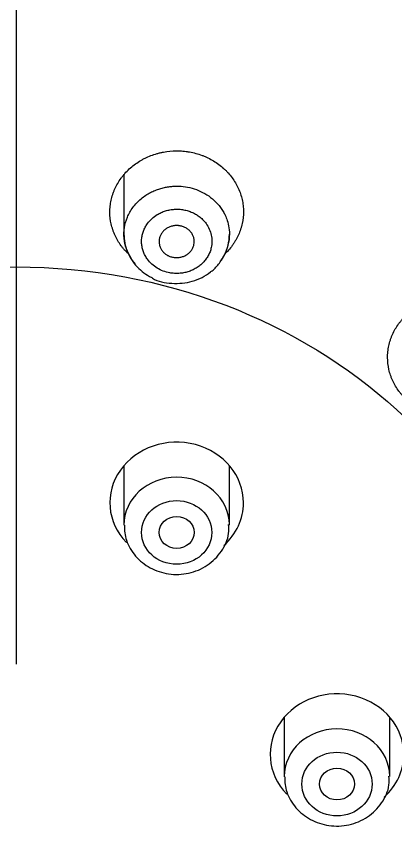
# Model space of a CAD drawing. Header units: millimetres. Extents: x 6110 to 6704, y -2661 to -1821.
# Drawn here: x 6338.01 to 6340.71, y -2169.86 to -2164.06 of the extents above; entities that cross this region are included whole.
import ezdxf

# ---------------------------------------------------------------- set-up
doc = ezdxf.new("R2010")
doc.units = ezdxf.units.MM
doc.header["$LTSCALE"] = 0.1
doc.linetypes.add('CENTERX2', pattern=[101.6, 63.5, -12.7, 12.7, -12.7])
doc.linetypes.add('HIDDEN2', pattern=[4.7625, 3.175, -1.5875])
doc.layers.add('1', color=4, linetype='HIDDEN2', lineweight=13)
doc.layers.add('DIM', color=3, linetype='Continuous', lineweight=9)
doc.layers.add('CENTER', color=1, linetype='CENTERX2')

msp = doc.modelspace()

# ---------------------------------------------------------------- hatches: boundary and pattern name
at = {"layer": 'DIM'}
h = msp.add_hatch(dxfattribs=at)
h.set_pattern_fill('ANSI31', color=2)
edge = h.paths.add_edge_path()
edge.add_line((6619.6172, -2595.9805), (6619.6172, -1962.2056))
edge.add_line((6634.6172, -1966.1101), (6619.6172, -1966.1101))
edge.add_line((6634.6172, -2610.9805), (6634.6172, -1966.1101))
edge.add_line((6634.6172, -2610.9805), (6184.4567, -2610.9805))
edge.add_line((6619.6172, -2595.9805), (6184.4567, -2595.9805))
edge.add_line((6184.4567, -2610.9805), (6184.4567, -2595.9805))

# ---------------------------------------------------------------- linework, layer by layer
at = {"layer": '1', "color": 7, "linetype": 'Continuous', "lineweight": -3}
for p, q in [((6338.7747, -2165.1844), (6338.7747, -2165.6065)), ((6338.7746, -2167.2525), (6338.7746, -2167.6752)), ((6339.5246, -2167.6752), (6339.5246, -2167.2525)), ((6338.7746, -2167.6752), (6338.7746, -2167.6775)), ((6339.9149, -2169.0425), (6339.9149, -2169.4652)), ((6340.6649, -2169.4652), (6340.6649, -2169.0425)), ((6339.9149, -2169.4652), (6339.9149, -2169.4675))]:
    msp.add_line(p, q, dxfattribs=at)
for centre, major_axis, start_param, end_param in [((6338.0093, -2168.509), (-13.75, 0), 3.141606, 7.301236), ((6338.0093, -2168.5196), (-13.75, 0), 3.141627, 6.283151), ((6338.0093, -2168.8384), (13.1753, 0), 4.984867, 10.723113), ((6339.1496, -2167.5168), (0.475, 0), 0, 3.859642), ((6339.1496, -2167.6752), (-0.375, 0), 3.151215, 6.283185), ((6339.1496, -2167.5168), (0.475, 0), 5.497493, 6.283185), ((6340.2899, -2169.3067), (0.475, 0), 0, 3.859642), ((6340.2899, -2169.4652), (-0.375, 0), 3.151215, 6.283185), ((6340.2899, -2169.3067), (0.475, 0), 5.497493, 6.283185)]:
    msp.add_ellipse(centre, major_axis=major_axis, ratio=0.906308, start_param=start_param, end_param=end_param, dxfattribs=at)
for centre, major_axis in [((6338.0093, -2169.3067), (3.8258, 0)), ((6339.1496, -2167.7281), (0.25, 0)), ((6339.1496, -2167.7281), (0.125, 0)), ((6340.2899, -2169.518), (0.25, 0)), ((6340.2899, -2169.518), (0.125, 0))]:
    msp.add_ellipse(centre, major_axis=major_axis, ratio=0.906308, dxfattribs=at)
for points, knots in [([(6338.8008, -2165.7415), (6338.7948, -2165.7356), (6338.789, -2165.7295), (6338.7784, -2165.7178), (6338.7735, -2165.7122), (6338.7642, -2165.7009), (6338.7597, -2165.6951), (6338.7381, -2165.6658), (6338.7234, -2165.641), (6338.7084, -2165.6084), (6338.7056, -2165.6018), (6338.7003, -2165.5884), (6338.6978, -2165.5816), (6338.6909, -2165.5613), (6338.6871, -2165.5476), (6338.678, -2165.5061), (6338.6748, -2165.4781), (6338.6747, -2165.4423), (6338.6749, -2165.4352), (6338.6756, -2165.421), (6338.6761, -2165.4139), (6338.6784, -2165.3928), (6338.6828, -2165.3649), (6338.6903, -2165.3374), (6338.697, -2165.317), (6338.6994, -2165.3102), (6338.7047, -2165.2967), (6338.7075, -2165.29), (6338.7223, -2165.2571), (6338.7368, -2165.2321), (6338.7582, -2165.2026), (6338.7627, -2165.1967), (6338.7719, -2165.1852), (6338.7767, -2165.1796), (6338.7916, -2165.1629), (6338.802, -2165.1523), (6338.8348, -2165.1221), (6338.8587, -2165.104), (6338.891, -2165.084), (6338.8977, -2165.0801), (6338.9111, -2165.0727), (6338.9178, -2165.0692), (6338.9384, -2165.059), (6338.9664, -2165.0467), (6338.9955, -2165.037), (6339.0177, -2165.0307), (6339.0252, -2165.0288), (6339.0404, -2165.0252), (6339.048, -2165.0236), (6339.0864, -2165.0164), (6339.1172, -2165.0135), (6339.1636, -2165.0132), (6339.1792, -2165.0138), (6339.2025, -2165.0158), (6339.2103, -2165.0167), (6339.2258, -2165.0187), (6339.2335, -2165.0199), (6339.2716, -2165.0266), (6339.3012, -2165.0347), (6339.3372, -2165.0481), (6339.3443, -2165.0509), (6339.3585, -2165.057), (6339.3655, -2165.0602), (6339.3862, -2165.0702), (6339.3995, -2165.0774), (6339.4382, -2165.1009), (6339.4623, -2165.1187), (6339.49, -2165.1439), (6339.4955, -2165.1491), (6339.506, -2165.1596), (6339.5111, -2165.165), (6339.5259, -2165.1814), (6339.5444, -2165.204), (6339.5604, -2165.2283), (6339.5715, -2165.2471), (6339.5751, -2165.2534), (6339.5818, -2165.2663), (6339.585, -2165.2729), (6339.6, -2165.3057), (6339.6091, -2165.3328), (6339.6183, -2165.3744), (6339.6207, -2165.3885), (6339.6239, -2165.417), (6339.6247, -2165.4312), (6339.6248, -2165.4737), (6339.6219, -2165.5019), (6339.6144, -2165.5368), (6339.6127, -2165.5438), (6339.609, -2165.5577), (6339.6069, -2165.5645), (6339.6002, -2165.585), (6339.5899, -2165.6116), (6339.5767, -2165.6372), (6339.5658, -2165.656), (6339.562, -2165.6622), (6339.5541, -2165.6744), (6339.5499, -2165.6804), (6339.5282, -2165.7102), (6339.5085, -2165.7323), (6339.4864, -2165.7525)], [0, 0, 0, 0, 0.011941, 0.011941, 0.022452, 0.022452, 0.032964, 0.032964, 0.075009, 0.075009, 0.08552, 0.08552, 0.096031, 0.096031, 0.117054, 0.117054, 0.159099, 0.159099, 0.16961, 0.16961, 0.180121, 0.180121, 0.201144, 0.222166, 0.222166, 0.232678, 0.232678, 0.243189, 0.243189, 0.285234, 0.285234, 0.295745, 0.295745, 0.306256, 0.306256, 0.327279, 0.327279, 0.369324, 0.369324, 0.379835, 0.379835, 0.390347, 0.390347, 0.411369, 0.432392, 0.432392, 0.442903, 0.442903, 0.453414, 0.453414, 0.495459, 0.495459, 0.516482, 0.516482, 0.526993, 0.526993, 0.537504, 0.537504, 0.579549, 0.579549, 0.590061, 0.590061, 0.600572, 0.600572, 0.621594, 0.621594, 0.663639, 0.663639, 0.674151, 0.674151, 0.684662, 0.684662, 0.705685, 0.726707, 0.726707, 0.737218, 0.737218, 0.74773, 0.74773, 0.789775, 0.789775, 0.810797, 0.810797, 0.83182, 0.83182, 0.873865, 0.873865, 0.884376, 0.884376, 0.894887, 0.894887, 0.91591, 0.936932, 0.936932, 0.947444, 0.947444, 0.957955, 0.957955, 1, 1, 1, 1]), ([(6338.7747, -2165.6066), (6338.7747, -2165.5912), (6338.7778, -2165.5501), (6338.796, -2165.4846), (6338.8294, -2165.4256), (6338.865, -2165.383), (6338.8959, -2165.3541), (6338.9286, -2165.3298), (6338.9623, -2165.3099), (6338.996, -2165.2943), (6339.0294, -2165.2824), (6339.0617, -2165.2739), (6339.0926, -2165.2683), (6339.1218, -2165.2653), (6339.1614, -2165.2639), (6339.2128, -2165.2677), (6339.2755, -2165.2824), (6339.3362, -2165.3075), (6339.3928, -2165.3432), (6339.4425, -2165.3892), (6339.4751, -2165.4337), (6339.4967, -2165.4746), (6339.5117, -2165.5128), (6339.5236, -2165.5635), (6339.5261, -2165.6163), (6339.52, -2165.6647), (6339.5098, -2165.7038), (6339.496, -2165.7385), (6339.4798, -2165.7689), (6339.4676, -2165.7872), (6339.4614, -2165.7957)], [0, 0, 0, 0, 0.036304, 0.096771, 0.157969, 0.191105, 0.222724, 0.252824, 0.281406, 0.30847, 0.334015, 0.358041, 0.380548, 0.401535, 0.421003, 0.465604, 0.511662, 0.559177, 0.608149, 0.658578, 0.710463, 0.733503, 0.76531, 0.805875, 0.855187, 0.88911, 0.920553, 0.949516, 0.975999, 1, 1, 1, 1]), ([(6339.358, -2165.7841), (6339.364, -2165.7759), (6339.375, -2165.7587), (6339.3876, -2165.731), (6339.3975, -2165.6973), (6339.402, -2165.6573), (6339.3972, -2165.6124), (6339.3831, -2165.5692), (6339.3624, -2165.5338), (6339.3393, -2165.506), (6339.3161, -2165.4847), (6339.2901, -2165.4665), (6339.2617, -2165.4514), (6339.2314, -2165.4399), (6339.1996, -2165.4322), (6339.1671, -2165.4283), (6339.1343, -2165.4283), (6339.1017, -2165.4323), (6339.0699, -2165.4401), (6339.0396, -2165.4517), (6339.0064, -2165.4693), (6338.9723, -2165.4948), (6338.9445, -2165.5261), (6338.9253, -2165.5564), (6338.9127, -2165.5842), (6338.9042, -2165.6132), (6338.8998, -2165.6429), (6338.8998, -2165.6728), (6338.9041, -2165.7025), (6338.9124, -2165.7314), (6338.9249, -2165.759), (6338.9441, -2165.7892), (6338.9717, -2165.8202), (6339.0099, -2165.8487), (6339.0533, -2165.87), (6339.0955, -2165.8815), (6339.1334, -2165.8861), (6339.1662, -2165.8861), (6339.1987, -2165.8821), (6339.2305, -2165.8744), (6339.2608, -2165.8629), (6339.2892, -2165.8478), (6339.3153, -2165.8296), (6339.3385, -2165.8084), (6339.3518, -2165.7925), (6339.358, -2165.7841)], [0, 0, 0, 0, 0.020757, 0.041469, 0.062496, 0.093628, 0.124941, 0.156138, 0.1874, 0.208271, 0.229002, 0.249916, 0.270755, 0.291489, 0.312424, 0.333256, 0.353982, 0.374913, 0.395819, 0.416532, 0.437386, 0.468789, 0.49994, 0.52098, 0.541738, 0.562573, 0.583573, 0.604282, 0.62506, 0.646059, 0.66676, 0.687539, 0.718849, 0.749985, 0.781246, 0.812444, 0.833329, 0.854027, 0.874962, 0.895766, 0.916473, 0.937476, 0.958233, 0.978951, 1, 1, 1, 1]), ([(6339.2382, -2165.7395), (6339.2323, -2165.7448), (6339.226, -2165.7495), (6339.2159, -2165.7558), (6339.2124, -2165.7577), (6339.2051, -2165.7612), (6339.2014, -2165.7628), (6339.19, -2165.7671), (6339.1822, -2165.7693), (6339.1702, -2165.7715), (6339.1662, -2165.7721), (6339.158, -2165.7728), (6339.1539, -2165.773), (6339.1416, -2165.773), (6339.1335, -2165.7723), (6339.1214, -2165.7702), (6339.1174, -2165.7693), (6339.1096, -2165.7671), (6339.1019, -2165.7646), (6339.0945, -2165.7615), (6339.0891, -2165.7588), (6339.0873, -2165.7579), (6339.0838, -2165.756), (6339.0821, -2165.755), (6339.0735, -2165.7498), (6339.0672, -2165.7451), (6339.0585, -2165.7373), (6339.0558, -2165.7345), (6339.0506, -2165.7287), (6339.0481, -2165.7257), (6339.0413, -2165.7164), (6339.0374, -2165.7099), (6339.0327, -2165.6996), (6339.0313, -2165.696), (6339.0289, -2165.6889), (6339.0279, -2165.6852), (6339.0255, -2165.6743), (6339.0247, -2165.6669), (6339.0247, -2165.6556), (6339.0249, -2165.6519), (6339.0257, -2165.6445), (6339.0269, -2165.6371), (6339.0289, -2165.6299), (6339.0312, -2165.6227), (6339.0326, -2165.6192), (6339.0373, -2165.6088), (6339.0411, -2165.6022), (6339.0479, -2165.5929), (6339.0504, -2165.5899), (6339.0556, -2165.5841), (6339.0584, -2165.5813), (6339.067, -2165.5734), (6339.0733, -2165.5686), (6339.0835, -2165.5624), (6339.0871, -2165.5604), (6339.0943, -2165.5569), (6339.1016, -2165.5537), (6339.1093, -2165.5511), (6339.1171, -2165.5489), (6339.1211, -2165.548), (6339.1332, -2165.5458), (6339.1414, -2165.545), (6339.1536, -2165.545), (6339.1577, -2165.5451), (6339.1638, -2165.5457), (6339.1659, -2165.5459), (6339.1699, -2165.5464), (6339.1719, -2165.5468), (6339.182, -2165.5485), (6339.1898, -2165.5507), (6339.2011, -2165.5549), (6339.2049, -2165.5565), (6339.2121, -2165.56), (6339.2156, -2165.562), (6339.2258, -2165.5681), (6339.2321, -2165.5728), (6339.2409, -2165.5808), (6339.2436, -2165.5836), (6339.2488, -2165.5893), (6339.2537, -2165.5953), (6339.2579, -2165.6016), (6339.2618, -2165.6082), (6339.2636, -2165.6116), (6339.2683, -2165.622), (6339.2707, -2165.6291), (6339.2731, -2165.6401), (6339.2737, -2165.6438), (6339.2745, -2165.6512), (6339.2747, -2165.655), (6339.2747, -2165.6661), (6339.2739, -2165.6735), (6339.2716, -2165.6846), (6339.2706, -2165.6882), (6339.2682, -2165.6954), (6339.2655, -2165.7024), (6339.262, -2165.7091), (6339.2582, -2165.7157), (6339.2561, -2165.7189), (6339.2492, -2165.7283), (6339.244, -2165.7341), (6339.2382, -2165.7395)], [0, 0, 0, 0, 0.03125, 0.03125, 0.046875, 0.046875, 0.0625, 0.0625, 0.09375, 0.09375, 0.109375, 0.109375, 0.125, 0.125, 0.15625, 0.15625, 0.171875, 0.171875, 0.1875, 0.203125, 0.203125, 0.210938, 0.210938, 0.21875, 0.21875, 0.25, 0.25, 0.265625, 0.265625, 0.28125, 0.28125, 0.3125, 0.3125, 0.328125, 0.328125, 0.34375, 0.34375, 0.375, 0.375, 0.390625, 0.390625, 0.40625, 0.421875, 0.421875, 0.4375, 0.4375, 0.46875, 0.46875, 0.484375, 0.484375, 0.5, 0.5, 0.53125, 0.53125, 0.546875, 0.546875, 0.5625, 0.578125, 0.578125, 0.59375, 0.59375, 0.625, 0.625, 0.640625, 0.640625, 0.648437, 0.648437, 0.65625, 0.65625, 0.6875, 0.6875, 0.703125, 0.703125, 0.71875, 0.71875, 0.75, 0.75, 0.765625, 0.765625, 0.78125, 0.796875, 0.796875, 0.8125, 0.8125, 0.84375, 0.84375, 0.859375, 0.859375, 0.875, 0.875, 0.90625, 0.90625, 0.921875, 0.921875, 0.9375, 0.953125, 0.953125, 0.96875, 0.96875, 1, 1, 1, 1]), ([(6338.8537, -2165.8158), (6338.8433, -2165.8036), (6338.8186, -2165.7704), (6338.7894, -2165.7105), (6338.7764, -2165.6515), (6338.7747, -2165.6165), (6338.7747, -2165.6066)], [0, 0, 0, 0, 0.204565, 0.533988, 0.867538, 1, 1, 1, 1]), ([(6338.7748, -2165.6051), (6338.7752, -2165.6493), (6338.7905, -2165.7322), (6338.8622, -2165.8441), (6338.9318, -2165.8942), (6338.9721, -2165.9143)], [0, 0, 0, 0, 0.332816, 0.672713, 1, 1, 1, 1]), ([(6339.3898, -2165.875), (6339.391, -2165.8742), (6339.4137, -2165.8596), (6339.4494, -2165.8199), (6339.492, -2165.7565), (6339.5181, -2165.6835), (6339.5243, -2165.633), (6339.5245, -2165.6068)], [0, 0, 0, 0, 0.013456, 0.254506, 0.500371, 0.748758, 1, 1, 1, 1]), ([(6338.9721, -2165.9143), (6338.9741, -2165.9159), (6339.0136, -2165.9448), (6339.1178, -2165.9613), (6339.2395, -2165.953), (6339.3307, -2165.9159), (6339.371, -2165.8898), (6339.3898, -2165.875)], [0, 0, 0, 0, 0.017541, 0.338567, 0.668117, 0.837394, 1, 1, 1, 1]), ([(6340.779, -2166.7781), (6340.7722, -2166.7715), (6340.7656, -2166.7647), (6340.7542, -2166.7522), (6340.7493, -2166.7466), (6340.7399, -2166.7353), (6340.7354, -2166.7295), (6340.7137, -2166.7004), (6340.699, -2166.6757), (6340.6839, -2166.6432), (6340.6811, -2166.6366), (6340.6758, -2166.6232), (6340.6733, -2166.6165), (6340.6664, -2166.5962), (6340.6625, -2166.5825), (6340.6533, -2166.5412), (6340.65, -2166.5132), (6340.6499, -2166.4776), (6340.65, -2166.4705), (6340.6507, -2166.4564), (6340.6513, -2166.4493), (6340.6534, -2166.4283), (6340.6578, -2166.4004), (6340.6652, -2166.373), (6340.6719, -2166.3526), (6340.6743, -2166.3459), (6340.6795, -2166.3324), (6340.6823, -2166.3257), (6340.697, -2166.2929), (6340.7115, -2166.268), (6340.7329, -2166.2384), (6340.7373, -2166.2326), (6340.7465, -2166.2211), (6340.7513, -2166.2155), (6340.7662, -2166.1988), (6340.7766, -2166.1882), (6340.8093, -2166.158), (6340.8331, -2166.1399), (6340.8654, -2166.1198), (6340.872, -2166.1159), (6340.8854, -2166.1084), (6340.8922, -2166.1049), (6340.9127, -2166.0946), (6340.9407, -2166.0823), (6340.9698, -2166.0725), (6340.992, -2166.0661), (6340.9995, -2166.0641), (6341.0146, -2166.0605), (6341.0223, -2166.0588), (6341.0606, -2166.0515), (6341.0914, -2166.0484), (6341.1379, -2166.0479), (6341.1534, -2166.0484), (6341.1767, -2166.0502), (6341.1845, -2166.051), (6341.2, -2166.0529), (6341.2077, -2166.0541), (6341.2458, -2166.0605), (6341.2755, -2166.0684), (6341.3115, -2166.0816), (6341.3186, -2166.0844), (6341.3328, -2166.0903), (6341.3398, -2166.0934), (6341.3605, -2166.1033), (6341.3739, -2166.1104), (6341.4126, -2166.1335), (6341.4367, -2166.1512), (6341.4645, -2166.1761), (6341.47, -2166.1813), (6341.4805, -2166.1917), (6341.4856, -2166.197), (6341.5005, -2166.2133), (6341.5191, -2166.2358), (6341.5351, -2166.2599), (6341.5463, -2166.2786), (6341.5498, -2166.2849), (6341.5566, -2166.2978), (6341.5598, -2166.3043), (6341.5749, -2166.337), (6341.584, -2166.3639), (6341.5934, -2166.4055), (6341.5957, -2166.4195), (6341.599, -2166.448), (6341.5998, -2166.4622), (6341.6, -2166.5046), (6341.5972, -2166.5327), (6341.5898, -2166.5677), (6341.5881, -2166.5747), (6341.5844, -2166.5886), (6341.5824, -2166.5955), (6341.5757, -2166.6159), (6341.5654, -2166.6427), (6341.5523, -2166.6683), (6341.5415, -2166.6872), (6341.5377, -2166.6934), (6341.5297, -2166.7056), (6341.5256, -2166.7117), (6341.504, -2166.7416), (6341.4843, -2166.7638), (6341.4622, -2166.7842)], [0, 0, 0, 0, 0.013476, 0.013476, 0.023971, 0.023971, 0.034466, 0.034466, 0.076445, 0.076445, 0.08694, 0.08694, 0.097435, 0.097435, 0.118425, 0.118425, 0.160405, 0.160405, 0.1709, 0.1709, 0.181395, 0.181395, 0.202385, 0.223375, 0.223375, 0.233869, 0.233869, 0.244364, 0.244364, 0.286344, 0.286344, 0.296839, 0.296839, 0.307334, 0.307334, 0.328324, 0.328324, 0.370304, 0.370304, 0.380799, 0.380799, 0.391294, 0.391294, 0.412283, 0.433273, 0.433273, 0.443768, 0.443768, 0.454263, 0.454263, 0.496243, 0.496243, 0.517233, 0.517233, 0.527728, 0.527728, 0.538223, 0.538223, 0.580202, 0.580202, 0.590697, 0.590697, 0.601192, 0.601192, 0.622182, 0.622182, 0.664162, 0.664162, 0.674657, 0.674657, 0.685152, 0.685152, 0.706142, 0.727132, 0.727132, 0.737627, 0.737627, 0.748121, 0.748121, 0.790101, 0.790101, 0.811091, 0.811091, 0.832081, 0.832081, 0.874061, 0.874061, 0.884556, 0.884556, 0.895051, 0.895051, 0.91604, 0.93703, 0.93703, 0.947525, 0.947525, 0.95802, 0.95802, 1, 1, 1, 1]), ([(6338.7784, -2167.6772), (6338.7772, -2167.7147), (6338.7872, -2167.7922), (6338.8521, -2167.9019), (6338.9582, -2167.987), (6339.0926, -2168.0312), (6339.2376, -2168.026), (6339.3729, -2167.9692), (6339.4737, -2167.8678), (6339.523, -2167.7596), (6339.521, -2167.6936), (6339.518, -2167.6723)], [0, 0, 0, 0, 0.096594, 0.21219, 0.328962, 0.448735, 0.571477, 0.696167, 0.821126, 0.94382, 1, 1, 1, 1]), ([(6339.9187, -2169.4672), (6339.9175, -2169.5047), (6339.9275, -2169.5821), (6339.9923, -2169.6919), (6340.0985, -2169.777), (6340.2328, -2169.8212), (6340.3778, -2169.816), (6340.5132, -2169.7591), (6340.614, -2169.6578), (6340.6633, -2169.5495), (6340.6612, -2169.4835), (6340.6582, -2169.4622)], [0, 0, 0, 0, 0.096594, 0.21219, 0.328962, 0.448735, 0.571477, 0.696167, 0.821126, 0.94382, 1, 1, 1, 1])]:
    msp.add_open_spline(points, degree=3, knots=knots, dxfattribs=at)
at = {"layer": 'CENTER'}
msp.add_line((6338.0093, -2152.1552), (6338.0093, -2433.1083), dxfattribs=at)

doc.saveas('drawing.dxf')
